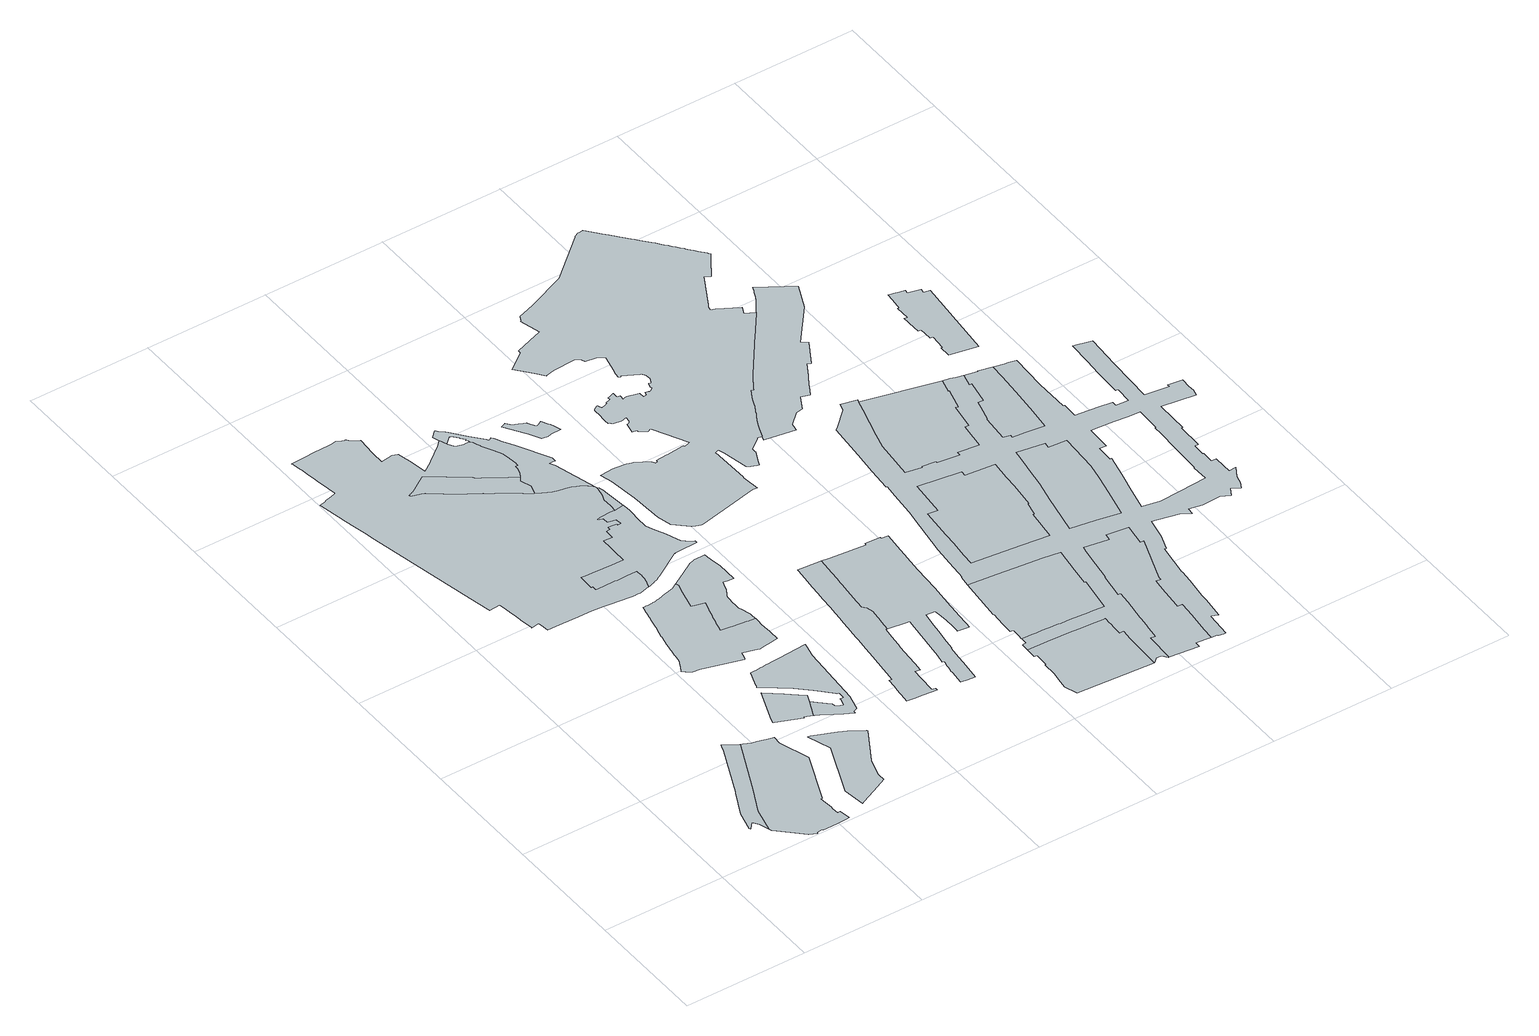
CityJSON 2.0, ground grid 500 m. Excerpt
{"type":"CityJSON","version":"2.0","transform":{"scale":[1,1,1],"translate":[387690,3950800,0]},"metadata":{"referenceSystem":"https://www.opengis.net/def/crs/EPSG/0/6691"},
"CityObjects":{
"object1":{"type":"GenericCityObject","attributes":{"class":"10","urbanPlanType":"21","prefecture":"13","city":"13100"},"geometry":[{"type":"MultiSurface","lod":"0","boundaries":[[[0,1,2,3,4,5,6,7,8,9,10,11,12,13,14,15,16,17]]]}]},
"object2":{"type":"GenericCityObject","attributes":{"class":"10","urbanPlanType":"21","prefecture":"13","city":"13100"},"geometry":[{"type":"MultiSurface","lod":"0","boundaries":[[[18,19,20,21,22,23,24,17,16,15,14,13,25,26,27,28,29,30,31,32,33,34,35,36,37,38,39,40,41,42,43,44,45,46,47,48]]]}]},
"object3":{"type":"GenericCityObject","attributes":{"class":"10","urbanPlanType":"21","prefecture":"13","city":"13100"},"geometry":[{"type":"MultiSurface","lod":"0","boundaries":[[[49,50,51,52,53,54,55,56,57,58,59,60,61,62,63,64]]]}]},
"object4":{"type":"GenericCityObject","attributes":{"class":"5","urbanPlanType":"21","prefecture":"13","city":"13100"},"geometry":[{"type":"MultiSurface","lod":"0","boundaries":[[[65,66,67,68,69,70,71,72,73,74,75,76,77,78,79,80,81,82,83,84]]]}]},
"object5":{"type":"GenericCityObject","attributes":{"class":"10","urbanPlanType":"21","prefecture":"13","city":"13100"},"geometry":[{"type":"MultiSurface","lod":"0","boundaries":[[[85,86,87,88,89,90,91,92,93,94,95,96,97,98,99,100,101,102,103,104,105,106,107,108,109,110,111,112,113,114,115,116,117,118,119,120,121,122,123,124,125,126,127,128,129,130,131,132,133,134,84,83,82,81,80,79,135,136,137,138,139,140]]]}]},
"object6":{"type":"GenericCityObject","attributes":{"class":"3","urbanPlanType":"21","prefecture":"13","city":"13100"},"geometry":[{"type":"MultiSurface","lod":"0","boundaries":[[[141,142,143,144,145,146,147,148,149,150,151,152,153,154,155,156,157,158,159,160,161,162,163,164,165,166,167,168,169,170,171,172,173,174,175,176,177,178,179,180,181,182,183,184,185,186,187,188,189,190,191,192,193,194,195,196,197,198,199,200,201,202,203,204,205,206,207,208,209,210,211,212,213,214,215,216,217,218,219,220,221,222,223,224,225,226,227,228,229,230,231,232,233,234,235,236,237,238,239,240,241,242,243,244,245,246,247,248,249,250,251,252,253,254,255,256,257,258,259,260,261,262,263,264,265,266,267,268,269,270,271,272,273,274,275,276,277,278,279,280,281,282,283,284,285,286,287,288,289,290,291,292,293,294,295,296,297,298,299,300,301,302,303,304,305,306,307,308,309,310,311,312,313,314,315,316,317,318,319,320,321,322,323,324,325,326,327,328,329,330,331,332,333,334,335,336,337,338,339,340,341,342,343,344,345,346,347,348,349,350,351,352,353,354,355,356,357,358,359,360,361,362,363,364,365,366,367,368,369,370,371,372,373,374,375,376,377,378,379,380,381,382,383,384,385,386,387,388,389]]]}]},
"object7":{"type":"GenericCityObject","attributes":{"class":"9","urbanPlanType":"21","prefecture":"13","city":"13100"},"geometry":[{"type":"MultiSurface","lod":"0","boundaries":[[[390,391,392,393,394,395,396,397,398,399,400,401,402,403,404,405,406,407,408,409,410,411,412,413,414,415,416,417,418,419,420,421,422,423,424,425,426,427,428,429,430,431,432,433,434,435,436,437,438,439,440,441,442,443,444,445,446,447,448,449,450,451,452,453,454,455,456,457,458,459,460,461,462,463,464,465,466,467,468,469,470,471,472,473,474,475,476,477,478,479,480]]]}]},
"object8":{"type":"GenericCityObject","attributes":{"class":"4","urbanPlanType":"21","prefecture":"13","city":"13100"},"geometry":[{"type":"MultiSurface","lod":"0","boundaries":[[[345,344,343,342,341,340,339,338,337,336,335,334,333,332,331,330,329,328,327,326,325,324,323,322,321,320,319,318,317,316,315,314,313,312,311,310,309,308,307,306,305,304,303,302,301,481,482,483,346]]]}]},
"object9":{"type":"GenericCityObject","attributes":{"class":"6","urbanPlanType":"21","prefecture":"13","city":"13100"},"geometry":[{"type":"MultiSurface","lod":"0","boundaries":[[[484,485,486,487,488,489,490,491,492,493,494,495,496,497,498,499,500,501,502,503,504,505,506,507,508,509,510,511,512,513,514,515,280,279,278,277,276,275,274,273,272,271,270,269,268,267,266,265,264,263,262,261,260,259,258,257,256,255,254,253,252,251,250,249,248,247,246,245,244,243,242,241,240,239,238,237,236,235,234,233,232,231,230,229,228,227,226,225]]]}]},
"object10":{"type":"GenericCityObject","attributes":{"class":"10","urbanPlanType":"21","prefecture":"13","city":"13100"},"geometry":[{"type":"MultiSurface","lod":"0","boundaries":[[[516,517,518,519,520,521,522,523,524,525,526,527,528,529,530,531,532,533,534,535,536,537,538,539,540,541,542,543,544,545,546,547,548,549,420,419,418,417,416,415,414,413,412,411,410,409,408,407,406,405,404,403,402,401,400,399,398,397,396,395,394,393,392,391,390,480]]]}]},
"object11":{"type":"GenericCityObject","attributes":{"class":"9","urbanPlanType":"21","prefecture":"13","city":"13100"},"geometry":[{"type":"MultiSurface","lod":"0","boundaries":[[[550,551,552,553,554,555,556,557,558,559,560,561,562,563,564,565,566,567,568,569,570,571,572,573,574,575,576,376,375,374,373,372,371,577,578,579,580,581,582,583,584,585,366,365,364,363,362,361,360,359,358,357,356,355,354,353,352,351,350,349,348,347,346,483,482,481,301,300,299,298,297,296,295,294,293,292,291,290,289]]]}]},
"object12":{"type":"GenericCityObject","attributes":{"class":"10","urbanPlanType":"21","prefecture":"13","city":"13100"},"geometry":[{"type":"MultiSurface","lod":"0","boundaries":[[[586,587,588,589,590,591,592,593,594,595,596,597,598,599,600,601,602,603,604,605,606,607,608,609,610,611,612,613,614,615,616,617,618,619,620,621,622,623,624,625,626,627,628,629,630,631,632,633,634,635,636,637,638,639,640,641,642,643,644,645,646,647,648,649,650]]]}]},
"object13":{"type":"GenericCityObject","attributes":{"class":"9","urbanPlanType":"21","prefecture":"13","city":"13100"},"geometry":[{"type":"MultiSurface","lod":"0","boundaries":[[[651,652,653,654,655,656,288,287,286,285,284,283,282,281,280,515,514]]]}]},
"object14":{"type":"GenericCityObject","attributes":{"class":"6","urbanPlanType":"21","prefecture":"13","city":"13100"},"geometry":[{"type":"MultiSurface","lod":"0","boundaries":[[[657,658,659,660,661,662,663,664,665,666,667,668,669,670,671,672,673,674,675,676,677,678,679,680,681,682,683,684,685,686,687]]]}]},
"object15":{"type":"GenericCityObject","attributes":{"class":"10","urbanPlanType":"21","prefecture":"13","city":"13100"},"geometry":[{"type":"MultiSurface","lod":"0","boundaries":[[[688,689,690,691,692,693,694,695,696,697,698,699,700,701,702,703,704,705,706,707,708,709,710,711,712,713,714,715,716,717,718,719,720,721,722,723,724,725,726,727,728,729,730,731,732,733,734,735,736,737,738,739,740,741,742,743,744,745,746,747,748,749,750,751,752,753,754,755,756,757,758,759,760,761,762,763,764,765,766,767,768,769,770,771,650,649,648,647,646,645,644,643,642,641,640,639,638,637,636,635]]]}]},
"object16":{"type":"GenericCityObject","attributes":{"class":"10","urbanPlanType":"21","prefecture":"13","city":"13100"},"geometry":[{"type":"MultiSurface","lod":"0","boundaries":[[[772,773,774,775,776,777,778,779,780,781,782,783,784,785,786,787,788,789,790,791,792,793,794,795,796,797,798,799,800,801,802,803,804]]]}]},
"object17":{"type":"GenericCityObject","attributes":{"class":"10","urbanPlanType":"21","prefecture":"13","city":"13100"},"geometry":[{"type":"MultiSurface","lod":"0","boundaries":[[[805,806,807,808,809,810,811,812,813,814,815,816,817,818,819,820,821,822,823,824,825,826,827,828,829,830,831,832,833,834,835,836,837,838,839,840,841,842,843]]]}]},
"object18":{"type":"GenericCityObject","attributes":{"class":"3","urbanPlanType":"21","prefecture":"13","city":"13100"},"geometry":[{"type":"MultiSurface","lod":"0","boundaries":[[[844,845,846,847,848,849,850,851,852,853,854,855,856,857,858,859,860,861,862,863,864,865,866,867,868,869,870,871,872,873,874,875,876,877,878,879,880,881,882,883,884,885,886,887,888,889,890,891,892,893,894,895,896,897,898,899,900,901,902,903,904,905,906,907,908,909,910,911,912,913,914,915,916,917,918,919,920,921,922,923,924,925,926,927,928,929,930,931,932,933,934,935,936,937,938,939,940,941,942,943,944,945,946,947,948,949,950,951,952,953,954,955,956,957,958,959,960,961,962,963,964,965,966,967,968,969,970,971,972,973,974,975,976,977,978,979,980,981,982,983,984,985,986,987,988,989,990,991,992,993,994,995,996,997,998,999,1000,1001,1002,1003,1004,1005,1006,1007,1008,1009,1010,1011,1012,1013,1014,1015,1016,1017,1018,1019,1020,1021,1022,1023,1024,1025,1026,1027,1028,1029,1030,1031,1032,1033,1034,1035,1036,1037,1038,1039,1040,1041,1042,1043,1044,1045,1046,1047,1048,1049,1050,1051,1052,1053,1054,1055,1056,1057,1058,1059,1060,1061,1062,1063,1064,1065,1066,1067,1068,1069,1070,1071,1072,1073,1074,1075,1076,1077,1078,1079,1080,1081,1082,1083,1084,1085,1086,1087,1088,1089,1090,1091,1092,1093,1094,1095,1096,1097,1098,1099,1100,1101,1102,1103,1104,1105,1106,1107,1108,1109,1110,1111,1112,1113,1114,1115,1116,1117,1118,1119,1120,1121]]]}]},
"object19":{"type":"GenericCityObject","attributes":{"class":"10","urbanPlanType":"21","prefecture":"13","city":"13100"},"geometry":[{"type":"MultiSurface","lod":"0","boundaries":[[[1122,1123,1124,1125,1126,1127,1128,1129,1130,1131,1132,1133,1134,1135,1136,1137,1138,1139,1140]]]}]},
"object20":{"type":"GenericCityObject","attributes":{"class":"10","urbanPlanType":"21","prefecture":"13","city":"13100"},"geometry":[{"type":"MultiSurface","lod":"0","boundaries":[[[1141,1142,1143,1144,1145,1146,1147,1148,1149,1150,1151,1152,1153,1154,1155,1156,1157,1158,1159,1160,1161,1162,1163,1164,1165,1166,1167,1168,1169,1170,1171,1172,1173,1174]]]}]},
"object21":{"type":"GenericCityObject","attributes":{"class":"10","urbanPlanType":"21","prefecture":"13","city":"13100"},"geometry":[{"type":"MultiSurface","lod":"0","boundaries":[[[1175,1176,1177,1178,1179,1180,1181,1182,1183,1184,1185,1186,1187,1188,1189,1190,1191,1192,1193,1194,1195,1196,1110,1109,1108,1107,1106,1105,1104,1103,1102,1101,1100,1099,1098,1097,1096,1095,1094,1093,1092,1091,1090,1089,1088,1087,1086,1085,1084,1083,1082,1081,1080,1197,1198,1199,1200,1201,1202,1203,1204,1205,1206,1207,1208,1209,1210,1211,1212,1213,1214,1215]]]}]},
"object22":{"type":"GenericCityObject","attributes":{"class":"10","urbanPlanType":"21","prefecture":"13","city":"13100"},"geometry":[{"type":"MultiSurface","lod":"0","boundaries":[[[1216,1217,1218,1219,1220,1221,1222,1223,1224,1225,1226,1227,1228,1229,1230,1231,1232,1233,1234,1235]]]}]},
"object23":{"type":"GenericCityObject","attributes":{"class":"10","urbanPlanType":"21","prefecture":"13","city":"13100"},"geometry":[{"type":"MultiSurface","lod":"0","boundaries":[[[1236,1237,1238,1239,1240,1241,1242,1243,1244,1245,1246,1247,1248,1249,1250,1251,1252,832,831,830,829,828,827,826,825,824,823,822,821,820,819,818,817,816,815,814,813,812,811,810,809,808,807,806,805,843,1253,1254,1255,1256,794,793,792,791,790,789,788,787,786,785,784,783,782,781,780,779,778,777,776,775,774,773,772,804,1257,1258,1259,1260,1170,1169,1168,1167,1166,1165,1164,1163,1162,1161,1160,1159,1158,1157,1156,1155,1154,1153,1152,1151,1150,1149,1148,1147,1146,1145,1144,1143,1142,1141,1174,1261,1262,1263,1264,1265,1266,1267,1268,1269,1270,1271,1272,1273,1274,1275,1276,1277,1278,1279,1280,1281,1282,1283,1284,1285,1286,1287,1288,1289,1290,1291,1292,1293,1294,1295,1296,1297,1298,1299,1300,1301,1302,1303,1304,1305,1306,1307,1308,1309,1310,1311,1312,1313,1314,1315,1316,1317,1318,1319,1320,1321,1322,1323,1324,1325,1326,1327,1328,1329,1330,1331,1332,1333,1334,1335,1336,1337,1338,1339,1340,1341,1342,1343,1344,1345,1346,1347,1348,1349,1235,1234,1233,1232,1231,1230,1229,1228,1227,1226,1225,1224,1223,1222,1221,1220,1219,1218,1217,1216],[1139,1138,1137,1136,1135,1134,1133,1132,1131,1130,1129,1128,1127,1126,1125,1124,1123,1122,1140],[1350,1351,1352,1353,1354,1355,1356,1357,1358,1359,1360,1361,1362,1363,1364],[1365,1366,1367,1368,1369,1370,1371,1372,1373,1374,1375,1376,1377,1378,1379,1380,1381,1382,1383,1384,1385]]]}]},
"object24":{"type":"GenericCityObject","attributes":{"class":"10","urbanPlanType":"21","prefecture":"13","city":"13100"},"geometry":[{"type":"MultiSurface","lod":"0","boundaries":[[[1363,1362,1361,1360,1359,1358,1357,1356,1355,1354,1353,1352,1351,1350,1364]]]}]},
"object25":{"type":"GenericCityObject","attributes":{"class":"10","urbanPlanType":"21","prefecture":"13","city":"13100"},"geometry":[{"type":"MultiSurface","lod":"0","boundaries":[[[1386,1387,1347,1346,1345,1344,1343,1342,1341,1340,1339,1338,1337,1336,1335,1334,1333,1332,1331,1330]]]}]},
"object26":{"type":"GenericCityObject","attributes":{"class":"10","urbanPlanType":"21","prefecture":"13","city":"13100"},"geometry":[{"type":"MultiSurface","lod":"0","boundaries":[[[1388,1389,1390,1391,1392,1393,1394,1395,1396,1397,1398,1399,1400,1401,1402,1403,1404,1405,1406,1407,1408,1409,1410]]]}]}
},
"vertices":[
[426,576,0],[413,585,0],[410,587,0],[407,589,0],[405,583,0],[397,558,0],[304,353,0],[300,348,0],[250,245,0],[229,162,0],[232,159,0],[255,184,0],[272,161,0],[283,123,0],[308,223,0],[360,329,0],[410,436,0],[464,555,0],
[570,520,0],[555,524,0],[538,529,0],[521,533,0],[503,538,0],[489,544,0],[474,550,0],[287,110,0],[288,107,0],[381,18,0],[409,4,0],[412,10,0],[435,14,0],[435,8,0],[470,9,0],[503,9,0],[521,10,0],[525,10,0],[528,10,0],[537,11,0],[549,13,0],[543,57,0],[530,55,0],[529,87,0],[529,94,0],[528,116,0],[526,151,0],[531,151,0],[619,359,0],[581,483,0],[583,516,0],
[766,144,0],[790,221,0],[871,358,0],[870,363,0],[816,397,0],[813,399,0],[783,413,0],[692,451,0],[681,453,0],[712,356,0],[620,138,0],[632,48,0],[642,53,0],[698,79,0],[747,102,0],[765,111,0],
[807,637,0],[795,648,0],[784,658,0],[745,692,0],[744,692,0],[683,740,0],[630,602,0],[628,597,0],[624,586,0],[628,584,0],[629,584,0],[729,544,0],[732,550,0],[763,537,0],[763,536,0],[766,543,0],[779,572,0],[786,588,0],[791,599,0],[794,607,0],
[892,474,0],[909,482,0],[926,549,0],[946,805,0],[958,859,0],[960,867,0],[845,859,0],[811,857,0],[805,856,0],[802,856,0],[784,855,0],[769,854,0],[762,853,0],[746,852,0],[743,851,0],[734,850,0],[733,851,0],[715,850,0],[693,787,0],[692,784,0],[690,778,0],[688,773,0],[747,729,0],[762,718,0],[763,717,0],[792,696,0],[842,646,0],[861,626,0],[871,617,0],[897,590,0],[902,586,0],[906,586,0],[908,585,0],[907,566,0],[907,556,0],[892,556,0],[892,555,0],[887,539,0],[882,519,0],[872,525,0],[865,529,0],[854,535,0],[855,536,0],[853,542,0],[852,549,0],[851,550,0],[839,562,0],[832,568,0],[827,573,0],[814,587,0],[768,534,0],[783,526,0],[809,511,0],[825,501,0],[855,482,0],[890,463,0],
[280,2695,0],[279,2695,0],[277,2694,0],[275,2694,0],[274,2694,0],[272,2694,0],[272,2695,0],[271,2695,0],[269,2696,0],[268,2696,0],[267,2697,0],[257,2702,0],[255,2703,0],[253,2704,0],[250,2706,0],[247,2707,0],[226,2705,0],[180,2703,0],[161,2702,0],[148,2702,0],[119,2700,0],[87,2699,0],[52,2697,0],[54,2690,0],[54,2688,0],[57,2674,0],[59,2658,0],[62,2645,0],[63,2638,0],[64,2632,0],[66,2622,0],[67,2611,0],[71,2585,0],[73,2567,0],[77,2538,0],[80,2515,0],[84,2482,0],[85,2478,0],[81,2477,0],[56,2470,0],[54,2469,0],[37,2464,0],[30,2462,0],[4,2455,0],[5,2450,0],[21,2366,0],[27,2333,0],[33,2302,0],[41,2268,0],[46,2243,0],[55,2196,0],[151,1712,0],[163,1658,0],[164,1650,0],[209,1654,0],[214,1622,0],[217,1592,0],[220,1570,0],[223,1549,0],[223,1543,0],[224,1536,0],[230,1493,0],[230,1489,0],[263,1493,0],[266,1469,0],[269,1448,0],[318,1447,0],[396,1445,0],[454,1443,0],[502,1440,0],[525,1437,0],[604,1427,0],[610,1426,0],[615,1426,0],[621,1426,0],[627,1426,0],[633,1426,0],[638,1426,0],[644,1427,0],[650,1427,0],[655,1428,0],[661,1429,0],[667,1431,0],[689,1437,0],[691,1437,0],[694,1447,0],[696,1451,0],[698,1457,0],[699,1461,0],[700,1463,0],[701,1466,0],[702,1469,0],[704,1479,0],[705,1492,0],[707,1504,0],[707,1506,0],[706,1510,0],[704,1529,0],[662,1529,0],[619,1528,0],[614,1529,0],[569,1529,0],[531,1530,0],[531,1547,0],[524,1547,0],[526,1613,0],[544,1613,0],[587,1611,0],[614,1610,0],[619,1610,0],[654,1609,0],[702,1608,0],[702,1611,0],[703,1662,0],[703,1677,0],[703,1692,0],[704,1731,0],[707,1731,0],[724,1731,0],[741,1730,0],[742,1769,0],[758,1768,0],[758,1782,0],[778,1781,0],[796,1779,0],[796,1774,0],[809,1774,0],[808,1781,0],[807,1781,0],[806,1800,0],[778,1804,0],[772,1805,0],[773,1829,0],[751,1838,0],[763,1842,0],[772,1843,0],[779,1843,0],[809,1845,0],[824,1845,0],[832,1844,0],[833,1869,0],[833,1875,0],[834,1896,0],[833,1912,0],[842,1936,0],[849,1974,0],[850,1981,0],[850,1983,0],[848,1986,0],[848,1987,0],[843,1993,0],[829,2006,0],[808,2021,0],[797,2027,0],[782,2033,0],[781,2033,0],[759,2039,0],[734,2044,0],[712,2051,0],[678,2066,0],[656,2080,0],[654,2077,0],[621,2102,0],[614,2107,0],[595,2121,0],[554,2149,0],[542,2157,0],[518,2173,0],[508,2181,0],[487,2195,0],[476,2202,0],[462,2211,0],[418,2239,0],[417,2241,0],[391,2260,0],[358,2285,0],[341,2298,0],[330,2302,0],[291,2314,0],[288,2322,0],[293,2323,0],[297,2325,0],[302,2327,0],[306,2329,0],[311,2331,0],[315,2334,0],[319,2336,0],[323,2339,0],[358,2362,0],[387,2381,0],[408,2365,0],[410,2364,0],[419,2357,0],[426,2351,0],[456,2329,0],[488,2304,0],[497,2298,0],[528,2273,0],[532,2269,0],[539,2264,0],[551,2256,0],[585,2234,0],[593,2228,0],[598,2225,0],[630,2204,0],[664,2181,0],[674,2198,0],[683,2222,0],[684,2239,0],[694,2238,0],[694,2247,0],[695,2253,0],[695,2258,0],[690,2298,0],[686,2319,0],[679,2333,0],[667,2358,0],[664,2364,0],[656,2379,0],[653,2384,0],[649,2396,0],[647,2402,0],[642,2414,0],[638,2425,0],[636,2431,0],[629,2438,0],[612,2439,0],[606,2439,0],[573,2447,0],[559,2472,0],[557,2476,0],[551,2489,0],[552,2490,0],[549,2496,0],[547,2503,0],[546,2504,0],[524,2482,0],[456,2429,0],[440,2416,0],[411,2397,0],[406,2427,0],[400,2464,0],[386,2527,0],[365,2533,0],[315,2525,0],[317,2584,0],[322,2662,0],[290,2682,0],[282,2695,0],
[868,1086,0],[864,1087,0],[842,1089,0],[824,1091,0],[820,1092,0],[796,1095,0],[778,1098,0],[766,1100,0],[761,1101,0],[765,1119,0],[769,1136,0],[771,1141,0],[771,1142,0],[775,1155,0],[778,1167,0],[780,1173,0],[781,1177,0],[784,1186,0],[786,1195,0],[790,1209,0],[792,1215,0],[797,1232,0],[800,1243,0],[803,1252,0],[796,1254,0],[774,1259,0],[751,1265,0],[758,1295,0],[770,1345,0],[782,1382,0],[778,1395,0],[755,1381,0],[706,1369,0],[700,1367,0],[684,1363,0],[679,1362,0],[674,1361,0],[668,1359,0],[662,1358,0],[656,1358,0],[650,1357,0],[644,1356,0],[638,1356,0],[632,1356,0],[625,1356,0],[619,1356,0],[613,1356,0],[611,1356,0],[610,1349,0],[605,1330,0],[604,1325,0],[599,1302,0],[599,1299,0],[594,1280,0],[593,1271,0],[587,1245,0],[586,1241,0],[579,1211,0],[574,1192,0],[574,1191,0],[569,1167,0],[564,1146,0],[562,1130,0],[558,1112,0],[558,1107,0],[554,1081,0],[554,1078,0],[549,1046,0],[544,1036,0],[533,1015,0],[522,995,0],[533,986,0],[553,970,0],[581,969,0],[741,922,0],[742,925,0],[747,938,0],[750,947,0],[752,956,0],[815,939,0],[818,939,0],[835,941,0],[856,944,0],[900,951,0],[898,996,0],[897,1045,0],[898,1062,0],[898,1069,0],[899,1076,0],[899,1080,0],[899,1082,0],
[666,2120,0],[655,2160,0],[653,2163,0],
[702,1440,0],[708,1441,0],[713,1443,0],[718,1445,0],[723,1447,0],[728,1449,0],[733,1451,0],[738,1453,0],[743,1456,0],[748,1459,0],[753,1462,0],[871,1534,0],[871,1533,0],[872,1533,0],[885,1534,0],[885,1535,0],[967,1537,0],[967,1538,0],[966,1547,0],[952,1556,0],[937,1567,0],[927,1575,0],[903,1637,0],[881,1687,0],[870,1714,0],[871,1730,0],[871,1747,0],[874,1814,0],[874,1816,0],[872,1845,0],[871,1849,0],[833,1844,0],
[899,1083,0],[898,1090,0],[897,1103,0],[897,1113,0],[885,1154,0],[882,1165,0],[882,1167,0],[882,1179,0],[882,1204,0],[883,1215,0],[885,1231,0],[888,1242,0],[891,1246,0],[904,1268,0],[914,1297,0],[918,1311,0],[921,1310,0],[935,1307,0],[961,1304,0],[961,1348,0],[961,1351,0],[960,1389,0],[957,1409,0],[953,1453,0],[952,1455,0],[951,1466,0],[909,1466,0],[908,1466,0],[902,1465,0],[889,1461,0],[881,1458,0],[872,1452,0],[781,1397,0],[779,1395,0],
[801,2163,0],[790,2184,0],[812,2184,0],[815,2184,0],[815,2202,0],[748,2331,0],[736,2354,0],[723,2377,0],[711,2400,0],[708,2405,0],[702,2413,0],[693,2408,0],[693,2407,0],[689,2405,0],[683,2416,0],[641,2465,0],[602,2516,0],[596,2523,0],[589,2531,0],[576,2541,0],[566,2554,0],[564,2557,0],[557,2552,0],[537,2533,0],[539,2529,0],[540,2525,0],[544,2511,0],[587,2504,0],[590,2500,0],[592,2502,0],[613,2475,0],[614,2473,0],[627,2456,0],[622,2452,0],[623,2451,0],[629,2444,0],
[1244,1208,0],[1170,1213,0],[1169,1207,0],[1163,1142,0],[1159,1109,0],[1155,1071,0],[1152,1034,0],[1147,984,0],[1143,947,0],[1140,916,0],[1137,885,0],[1132,833,0],[1131,828,0],[1128,792,0],[1127,783,0],[1123,747,0],[1121,727,0],[1116,680,0],[1112,640,0],[1101,539,0],[1089,540,0],[1086,507,0],[1084,493,0],[1083,483,0],[1082,476,0],[1081,467,0],[1081,461,0],[1077,430,0],[1075,415,0],[1111,410,0],[1141,407,0],[1169,404,0],[1197,401,0],[1198,412,0],[1182,414,0],[1187,484,0],[1187,489,0],[1190,528,0],[1210,526,0],[1214,565,0],[1215,571,0],[1218,599,0],[1218,603,0],[1224,665,0],[1226,681,0],[1229,711,0],[1231,725,0],[1231,728,0],[1236,773,0],[1243,772,0],[1248,815,0],[1249,821,0],[1251,842,0],[1255,879,0],[1249,906,0],[1236,922,0],[1239,948,0],[1243,985,0],[1244,994,0],[1247,1025,0],[1251,1058,0],[1252,1071,0],[1254,1094,0],[1258,1133,0],[1265,1206,0],
[864,1913,0],[862,1934,0],[860,1958,0],[858,1968,0],[856,1974,0],[854,1978,0],
[871,2305,0],[887,2310,0],[929,2312,0],[917,2345,0],[913,2355,0],[912,2357,0],[909,2363,0],[896,2388,0],[881,2379,0],[872,2374,0],[866,2383,0],[855,2400,0],[851,2407,0],[850,2407,0],[840,2412,0],[825,2419,0],[822,2420,0],[814,2424,0],[804,2428,0],[787,2451,0],[785,2449,0],[781,2446,0],[776,2443,0],[774,2442,0],[773,2442,0],[766,2440,0],[786,2410,0],[813,2368,0],[820,2356,0],[846,2310,0],[852,2309,0],
[1314,763,0],[1331,761,0],[1329,743,0],[1305,555,0],[1297,516,0],[1306,515,0],[1305,508,0],[1301,492,0],[1299,481,0],[1297,470,0],[1294,455,0],[1294,448,0],[1288,390,0],[1314,387,0],[1346,384,0],[1353,453,0],[1359,501,0],[1360,503,0],[1366,561,0],[1369,560,0],[1373,596,0],[1375,614,0],[1382,659,0],[1387,695,0],[1397,758,0],[1435,754,0],[1437,732,0],[1439,695,0],[1440,693,0],[1440,692,0],[1440,690,0],[1440,688,0],[1440,686,0],[1440,684,0],[1440,682,0],[1440,681,0],[1440,679,0],[1440,677,0],[1440,675,0],[1440,673,0],[1440,672,0],[1440,670,0],[1440,668,0],[1440,666,0],[1440,664,0],[1440,662,0],[1440,661,0],[1440,659,0],[1440,657,0],[1440,655,0],[1440,653,0],[1440,652,0],[1440,650,0],[1440,648,0],[1440,646,0],[1440,644,0],[1440,642,0],[1440,641,0],[1440,639,0],[1439,637,0],[1439,635,0],[1439,633,0],[1439,632,0],[1439,630,0],[1439,628,0],[1438,626,0],[1438,624,0],[1438,623,0],[1450,621,0],[1480,618,0],[1483,617,0],[1485,636,0],[1490,694,0],[1492,708,0],[1495,748,0],[1506,860,0],[1514,978,0],[1528,1119,0],[1535,1185,0],[1507,1188,0],[1507,1192,0],[1445,1196,0],[1443,1188,0],[1302,1202,0],
[1908,246,0],[1912,289,0],[1911,289,0],[1898,289,0],[1894,289,0],[1895,294,0],[1895,311,0],[1895,317,0],[1896,320,0],[1896,330,0],[1897,345,0],[1898,366,0],[1899,370,0],[1899,379,0],[1899,382,0],[1892,383,0],[1844,386,0],[1808,388,0],[1754,391,0],[1684,395,0],[1680,396,0],[1678,396,0],[1580,400,0],[1579,357,0],[1590,356,0],[1588,320,0],[1588,297,0],[1583,297,0],[1582,241,0],[1577,205,0],[1572,161,0],[1587,108,0],[1901,88,0],
[1600,461,0],[1624,459,0],[1629,459,0],[1652,458,0],[1657,458,0],[1674,457,0],[1677,457,0],[1679,457,0],[1707,455,0],[1712,455,0],[1753,453,0],[1757,451,0],[1795,449,0],[1833,446,0],[1871,444,0],[1875,443,0],[1895,442,0],[1934,439,0],[1940,474,0],[1957,584,0],[1951,585,0],[1961,660,0],[1966,699,0],[1976,765,0],[1909,775,0],[1826,785,0],[1732,795,0],[1610,808,0],[1608,785,0],[1599,694,0],[1591,624,0],[1593,623,0],[1589,564,0],[1587,516,0],[1599,515,0],[1601,514,0],[1599,481,0],[1598,463,0],[1598,461,0],
[1897,2798,0],[1895,2801,0],[1873,2829,0],[1865,2840,0],[1857,2850,0],[1850,2858,0],[1848,2860,0],[1845,2864,0],[1843,2867,0],[1833,2880,0],[1824,2891,0],[1814,2903,0],[1806,2913,0],[1796,2926,0],[1786,2938,0],[1777,2950,0],[1768,2962,0],[1754,2978,0],[1740,2994,0],[1730,3006,0],[1720,3018,0],[1708,3033,0],[1694,3049,0],[1682,3065,0],[1669,3079,0],[1653,3097,0],[1641,3111,0],[1628,3127,0],[1609,3151,0],[1595,3149,0],[1594,3149,0],[1591,3148,0],[1589,3148,0],[1588,3148,0],[1586,3147,0],[1585,3147,0],[1583,3146,0],[1582,3146,0],[1580,3145,0],[1578,3144,0],[1577,3144,0],[1577,3143,0],[1575,3142,0],[1574,3142,0],[1572,3141,0],[1572,3140,0],[1570,3139,0],[1569,3139,0],[1567,3137,0],[1565,3135,0],[1392,2984,0],[1233,2917,0],[1163,2893,0],[1152,2872,0],[1150,2871,0],[1171,2786,0],[1117,2767,0],[1051,2744,0],[1052,2732,0],[975,2674,0],[1028,2611,0],[1054,2577,0],[1057,2580,0],[1091,2588,0],[1188,2594,0],[1201,2584,0],[1210,2565,0],[1252,2557,0],[1281,2542,0],[1268,2488,0],[1265,2474,0],[1258,2447,0],[1256,2429,0],[1263,2426,0],[1266,2428,0],[1327,2398,0],[1330,2397,0],[1332,2395,0],[1334,2393,0],[1335,2391,0],[1337,2389,0],[1338,2387,0],[1339,2385,0],[1340,2383,0],[1341,2381,0],[1341,2378,0],[1342,2376,0],[1342,2374,0],[1342,2371,0],[1342,2369,0],[1343,2358,0],[1339,2350,0],[1333,2339,0],[1332,2337,0],[1331,2336,0],[1329,2336,0],[1327,2336,0],[1325,2337,0],[1322,2339,0],[1317,2322,0],[1319,2314,0],[1309,2305,0],[1305,2303,0],[1303,2302,0],[1302,2302,0],[1298,2300,0],[1297,2304,0],[1285,2306,0],[1282,2294,0],[1277,2293,0],[1266,2290,0],[1266,2312,0],[1221,2325,0],[1212,2324,0],[1200,2320,0],[1203,2342,0],[1189,2344,0],[1190,2365,0],[1179,2362,0],[1176,2361,0],[1163,2357,0],[1162,2345,0],[1143,2339,0],[1140,2338,0],[1142,2332,0],[1139,2332,0],[1113,2324,0],[1108,2342,0],[1105,2342,0],[1092,2337,0],[1086,2330,0],[1085,2327,0],[1085,2321,0],[1084,2298,0],[1082,2269,0],[1082,2259,0],[1084,2244,0],[1087,2242,0],[1091,2237,0],[1094,2235,0],[1095,2235,0],[1096,2234,0],[1099,2233,0],[1130,2228,0],[1152,2233,0],[1152,2213,0],[1147,2206,0],[1144,2203,0],[1141,2202,0],[1138,2201,0],[1135,2201,0],[1126,2158,0],[1137,2156,0],[1139,2155,0],[1142,2154,0],[1144,2152,0],[1144,2149,0],[1144,2147,0],[1144,2146,0],[1172,2127,0],[1185,2134,0],[1190,2129,0],[1257,1996,0],[1232,1986,0],[1229,1993,0],[1227,1993,0],[1153,1985,0],[1153,1987,0],[1107,1983,0],[1107,1981,0],[1106,1979,0],[1106,1977,0],[1106,1976,0],[1105,1974,0],[1094,1972,0],[1094,1974,0],[1093,1975,0],[1092,1977,0],[1092,1979,0],[1091,1981,0],[1089,1982,0],[1087,1985,0],[1086,1986,0],[1084,1987,0],[1083,1989,0],[1081,1990,0],[1079,1992,0],[1076,1994,0],[1063,2002,0],[1044,2012,0],[1039,2015,0],[1037,2017,0],[1034,2018,0],[1029,2020,0],[1010,2026,0],[971,2030,0],[954,2031,0],[933,2030,0],[900,2028,0],[913,1980,0],[927,1859,0],[929,1828,0],[935,1729,0],[948,1669,0],[1002,1619,0],[1015,1612,0],[1025,1608,0],[1034,1607,0],[1040,1607,0],[1048,1608,0],[1065,1611,0],[1173,1634,0],[1291,1662,0],[1309,1660,0],[1302,1731,0],[1302,1735,0],[1299,1876,0],[1300,1888,0],[1298,1899,0],[1315,1906,0],[1324,1881,0],[1343,1776,0],[1358,1768,0],[1367,1764,0],[1379,1760,0],[1386,1757,0],[1389,1764,0],[1389,1765,0],[1396,1781,0],[1415,1821,0],[1415,1827,0],[1416,1838,0],[1416,1841,0],[1422,1846,0],[1461,1875,0],[1464,1882,0],[1483,1878,0],[1493,1905,0],[1501,1923,0],[1508,1940,0],[1519,1963,0],[1529,1979,0],[1536,1991,0],[1542,2003,0],[1548,2012,0],[1551,2019,0],[1554,2024,0],[1556,2028,0],[1558,2033,0],[1560,2040,0],[1566,2054,0],[1568,2061,0],[1575,2073,0],[1576,2074,0],[1585,2091,0],[1595,2107,0],[1596,2106,0],[1603,2102,0],[1608,2111,0],[1612,2117,0],[1639,2158,0],[1647,2169,0],[1779,2345,0],[1784,2352,0],[1793,2364,0],[1847,2436,0],[1851,2441,0],[1812,2462,0],[1826,2489,0],[1747,2537,0],[1727,2544,0],[1730,2560,0],[1736,2569,0],[1762,2616,0],[1813,2705,0],[1834,2690,0],[1884,2765,0],[1901,2790,0],
[2062,1287,0],[1941,1300,0],[1943,1320,0],[1771,1344,0],[1762,1246,0],[1757,1196,0],[1716,1201,0],[1704,1073,0],[1699,1021,0],[1692,948,0],[1688,898,0],[1889,875,0],[1998,863,0],[2015,990,0],[2021,990,0],[2033,1047,0],[2038,1047,0],[2049,1153,0],[2055,1208,0],
[2148,138,0],[2157,226,0],[2163,290,0],[2143,292,0],[2144,301,0],[2155,401,0],[2160,448,0],[2179,446,0],[2180,459,0],[2250,649,0],[2236,651,0],[2249,741,0],[2161,753,0],[2157,726,0],[2057,741,0],[2053,718,0],[2047,684,0],[2029,566,0],[2027,566,0],[2011,464,0],[2020,463,0],[2015,410,0],[2003,318,0],[2001,304,0],[2000,296,0],[1997,271,0],[1996,265,0],[1989,203,0],[1968,205,0],[1963,84,0],[2081,71,0],[2083,94,0],[2126,89,0],[2143,87,0],
[1918,2558,0],[1916,2553,0],[1914,2546,0],[1911,2539,0],[1908,2533,0],[1904,2524,0],[1901,2517,0],[1897,2510,0],[1895,2506,0],[1895,2505,0],[1891,2499,0],[1888,2494,0],[1885,2490,0],[1881,2483,0],[1877,2477,0],[1873,2471,0],[1867,2462,0],[1864,2458,0],[1859,2452,0],[1858,2450,0],[1855,2446,0],[1852,2443,0],[1476,1858,0],[1600,1837,0],[1602,1851,0],[1606,1872,0],[1653,1914,0],[1683,1921,0],[1715,1978,0],[1749,1965,0],[1762,1986,0],[1779,2016,0],[1797,2047,0],[1802,2054,0],[1837,2114,0],[1850,2104,0],[1908,2203,0],[1883,2219,0],[2006,2369,0],[2052,2472,0],[2013,2497,0],
[1866,1837,0],[1854,1794,0],[1814,1655,0],[1797,1591,0],[1780,1431,0],[1845,1421,0],[1846,1426,0],[1904,1419,0],[1903,1413,0],[1990,1400,0],[1991,1416,0],[2078,1405,0],[2092,1515,0],[2108,1513,0],[2125,1620,0],[2135,1617,0],[2159,1704,0],[2154,1705,0],[2170,1763,0],[2170,1765,0],
[1869,1848,0],[1805,1863,0],[1798,1833,0],[1723,1763,0],[1715,1759,0],[1700,1604,0],[1690,1503,0],[1680,1405,0],[1685,1405,0],[1679,1350,0],[1670,1249,0],[1664,1212,0],[1662,1202,0],[1634,1022,0],[1627,940,0],[1619,851,0],[1615,852,0],[1598,446,0],[1597,432,0],[1593,432,0],[1581,432,0],[1904,88,0],[1922,105,0],[1944,104,0],[1961,84,0],[2170,84,0],[2170,83,0],[2191,78,0],[2198,77,0],[2208,181,0],[2210,181,0],[2234,171,0],[2245,267,0],[2248,293,0],[2259,382,0],[2264,436,0],[2262,436,0],[2284,573,0],[2291,572,0],[2314,636,0],[2332,723,0],[2359,716,0],[2437,699,0],[2474,675,0],[2478,704,0],[2531,693,0],[2606,697,0],[2643,678,0],[2659,710,0],[2693,691,0],[2707,717,0],[2716,750,0],[2731,775,0],[2741,792,0],[2713,791,0],[2711,869,0],[2691,870,0],[2693,918,0],[2689,919,0],[2691,969,0],[2705,969,0],[2708,1076,0],[2713,1076,0],[2714,1138,0],[2716,1214,0],[2854,1194,0],[2861,1223,0],[2858,1246,0],[2861,1287,0],[2803,1294,0],[2803,1284,0],[2705,1298,0],[2709,1387,0],[2716,1499,0],[2725,1640,0],[2704,1646,0],[2673,1654,0],[2652,1659,0],[2647,1559,0],[2642,1488,0],[2636,1374,0],[2647,1373,0],[2644,1304,0],[2590,1307,0],[2591,1328,0],[2543,1334,0],[2497,1339,0],[2441,1345,0],[2444,1409,0],[2438,1410,0],[2439,1554,0],[2447,1706,0],[2417,1713,0],[2402,1714,0],[2359,1724,0],[2355,1664,0],[2350,1598,0],[2345,1541,0],[2336,1447,0],[2326,1359,0],[2250,1368,0],[2196,1374,0],[2197,1386,0],[2168,1391,0],[2178,1505,0],[2181,1504,0],[2198,1568,0],[2205,1598,0],[2227,1594,0],[2244,1691,0],[2236,1692,0],[2250,1746,0],[2221,1752,0],[2200,1759,0],[2273,821,0],[2175,838,0],[2077,855,0],[2101,972,0],[2111,1020,0],[2131,1113,0],[2142,1180,0],[2154,1255,0],[2160,1297,0],[2271,1281,0],[2267,1257,0],[2342,1252,0],[2332,1090,0],[2318,1023,0],[2298,933,0],[2638,1131,0],[2632,1132,0],[2631,1093,0],[2627,998,0],[2623,875,0],[2619,875,0],[2621,806,0],[2509,800,0],[2423,794,0],[2351,807,0],[2372,898,0],[2395,990,0],[2416,1082,0],[2409,1082,0],[2411,1149,0],[2440,1147,0],[2442,1246,0],[2478,1243,0],[2538,1238,0],[2589,1234,0],[2641,1230,0],
[2303,1737,0],[2303,1734,0],
[2416,2189,0],[2390,2195,0],[2394,2212,0],[2342,2224,0],[2344,2239,0],[2314,2246,0],[2310,2247,0],[2283,2254,0],[2280,2225,0],[2274,2172,0],[2268,2174,0],[2268,2115,0],[2256,2117,0],[2256,2090,0],[2257,2054,0],[2257,2033,0],[2269,2032,0],[2269,1979,0],[2280,1977,0],[2276,1912,0],[2270,1913,0],[2270,1867,0],[2381,1843,0]
]}
